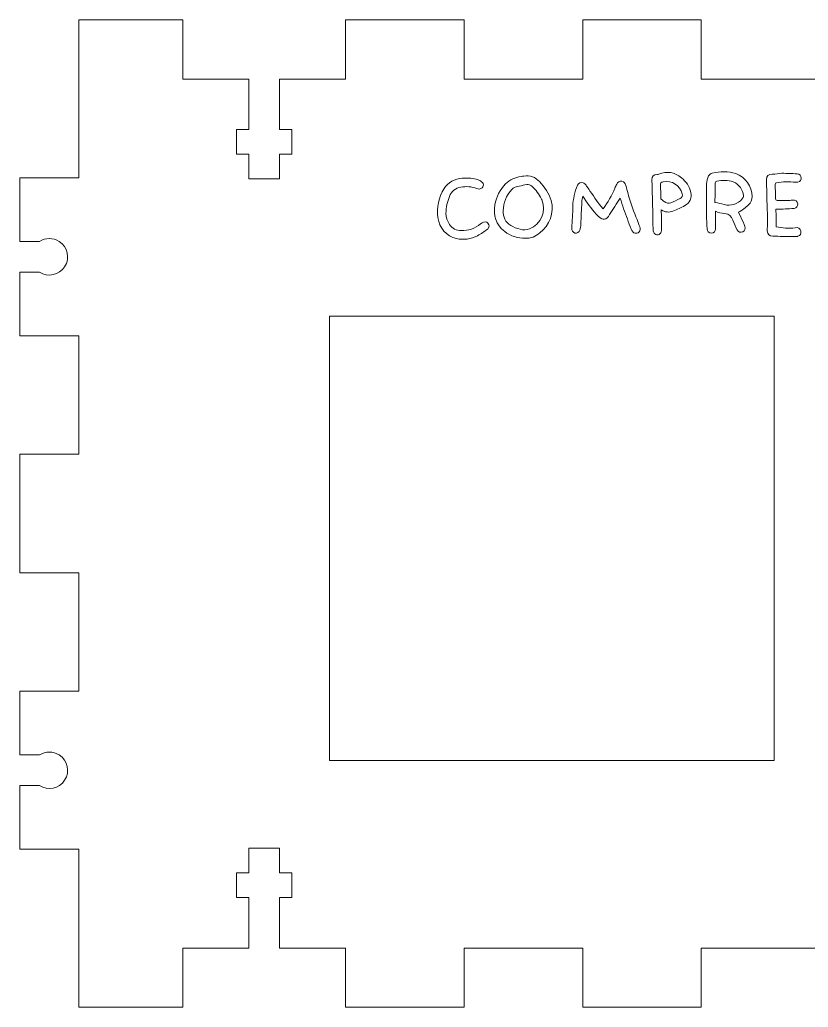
# Model space of a CAD drawing. Header units: inches. Extents: x 30 to 180, y 106 to 206.
# Drawn here: x 30.3 to 110.1, y 106 to 206 of the extents above; entities that cross this region are included whole.
import ezdxf

# ---------------------------------------------------------------- set-up
doc = ezdxf.new("R2010")
doc.units = ezdxf.units.IN
doc.header["$MEASUREMENT"] = 0

# ---------------------------------------------------------------- blocks, each defined once
blk = doc.blocks.new('block 29')
at = {"color": 7, "lineweight": 15, "true_color": 0xffffff}
blk.add_open_spline([(84.12, 187.68), (83.88, 188.41), (83.47, 189.06), (82.93, 189.6)], degree=3, dxfattribs=at)
blk = doc.blocks.new('block 30')
at = {"color": 7, "lineweight": 15, "true_color": 0xffffff}
blk.add_open_spline([(82.93, 189.6), (82.54, 190.06), (81.94, 190.27), (81.35, 190.16)], degree=3, dxfattribs=at)
blk = doc.blocks.new('block 31')
at = {"color": 7, "lineweight": 15, "true_color": 0xffffff}
blk.add_open_spline([(81.35, 190.16), (81.25, 190.15), (81.16, 190.14), (81.06, 190.12)], degree=3, dxfattribs=at)
blk = doc.blocks.new('block 32')
at = {"color": 7, "lineweight": 15, "true_color": 0xffffff}
blk.add_open_spline([(81.06, 190.12), (80.47, 190.05), (79.91, 189.79), (79.48, 189.38)], degree=3, dxfattribs=at)
blk = doc.blocks.new('block 33')
at = {"color": 7, "lineweight": 15, "true_color": 0xffffff}
blk.add_open_spline([(79.48, 189.38), (78.92, 188.8), (78.55, 188.06), (78.42, 187.26)], degree=3, dxfattribs=at)
blk = doc.blocks.new('block 34')
at = {"color": 7, "lineweight": 15, "true_color": 0xffffff}
blk.add_open_spline([(78.42, 187.26), (78.26, 186.18), (78.49, 185.25), (79.4, 184.54)], degree=3, dxfattribs=at)
blk = doc.blocks.new('block 35')
at = {"color": 7, "lineweight": 15, "true_color": 0xffffff}
blk.add_open_spline([(79.4, 184.54), (80, 184.09), (80.74, 183.85), (81.49, 183.86)], degree=3, dxfattribs=at)
blk = doc.blocks.new('block 36')
at = {"color": 7, "lineweight": 15, "true_color": 0xffffff}
blk.add_open_spline([(81.49, 183.86), (82.03, 183.85), (82.55, 184.04), (82.95, 184.4)], degree=3, dxfattribs=at)
blk = doc.blocks.new('block 37')
at = {"color": 7, "lineweight": 15, "true_color": 0xffffff}
blk.add_open_spline([(82.95, 184.4), (83.96, 185.17), (84.42, 186.46), (84.12, 187.68)], degree=3, dxfattribs=at)
blk = doc.blocks.new('block 38')
at = {"color": 7, "lineweight": 15, "true_color": 0xffffff}
blk.add_open_spline([(89.02, 187.24), (88.59, 187.84), (88.17, 188.46), (87.75, 189.07)], degree=3, dxfattribs=at)
blk = doc.blocks.new('block 39')
at = {"color": 7, "lineweight": 15, "true_color": 0xffffff}
blk.add_open_spline([(87.75, 189.07), (87.68, 189.18), (87.6, 189.28), (87.51, 189.37)], degree=3, dxfattribs=at)
blk = doc.blocks.new('block 40')
at = {"color": 7, "lineweight": 15, "true_color": 0xffffff}
blk.add_open_spline([(87.51, 189.37), (87.46, 189.43), (87.4, 189.46), (87.34, 189.49)], degree=3, dxfattribs=at)
blk = doc.blocks.new('block 41')
at = {"color": 7, "lineweight": 15, "true_color": 0xffffff}
blk.add_open_spline([(87.34, 189.49), (87.11, 189.57), (86.86, 189.45), (86.78, 189.23)], degree=3, dxfattribs=at)
blk = doc.blocks.new('block 42')
at = {"color": 7, "lineweight": 15, "true_color": 0xffffff}
blk.add_open_spline([(86.78, 189.23), (86.49, 188.56), (86.33, 187.84), (86.3, 187.11)], degree=3, dxfattribs=at)
blk = doc.blocks.new('block 43')
at = {"color": 7, "lineweight": 15, "true_color": 0xffffff}
blk.add_open_spline([(86.3, 187.11), (86.3, 186.37), (86.23, 185.62), (86.19, 184.88)], degree=3, dxfattribs=at)
blk = doc.blocks.new('block 44')
at = {"color": 7, "lineweight": 15, "true_color": 0xffffff}
blk.add_open_spline([(86.19, 184.88), (86.16, 184.66), (86.3, 184.46), (86.51, 184.39)], degree=3, dxfattribs=at)
blk = doc.blocks.new('block 45')
at = {"color": 7, "lineweight": 15, "true_color": 0xffffff}
blk.add_open_spline([(86.51, 184.39), (86.72, 184.34), (86.95, 184.46), (87.01, 184.68)], degree=3, dxfattribs=at)
blk = doc.blocks.new('block 46')
at = {"color": 7, "lineweight": 15, "true_color": 0xffffff}
blk.add_open_spline([(87.01, 184.68), (87.07, 184.87), (87.1, 185.07), (87.11, 185.28)], degree=3, dxfattribs=at)
blk = doc.blocks.new('block 47')
at = {"color": 7, "lineweight": 15, "true_color": 0xffffff}
blk.add_open_spline([(87.11, 185.28), (87.15, 186.03), (87.17, 186.79), (87.21, 187.55)], degree=3, dxfattribs=at)
blk = doc.blocks.new('block 48')
at = {"color": 7, "lineweight": 15, "true_color": 0xffffff}
blk.add_open_spline([(87.21, 187.55), (87.23, 187.74), (87.26, 187.94), (87.3, 188.13)], degree=3, dxfattribs=at)
blk = doc.blocks.new('block 49')
at = {"color": 7, "lineweight": 15, "true_color": 0xffffff}
blk.add_open_spline([(87.45, 187.91), (87.86, 187.25), (88.34, 186.65), (88.88, 186.1)], degree=3, dxfattribs=at)
blk = doc.blocks.new('block 50')
at = {"color": 7, "lineweight": 15, "true_color": 0xffffff}
blk.add_open_spline([(88.88, 186.1), (89.41, 185.63), (89.68, 185.7), (90.03, 186.26)], degree=3, dxfattribs=at)
blk = doc.blocks.new('block 51')
at = {"color": 7, "lineweight": 15, "true_color": 0xffffff}
blk.add_open_spline([(90.03, 186.26), (90.38, 186.82), (90.73, 187.37), (91.09, 187.94)], degree=3, dxfattribs=at)
blk = doc.blocks.new('block 52')
at = {"color": 7, "lineweight": 15, "true_color": 0xffffff}
blk.add_open_spline([(91.09, 187.94), (91.22, 187.56), (91.32, 187.21), (91.44, 186.86)], degree=3, dxfattribs=at)
blk = doc.blocks.new('block 53')
at = {"color": 7, "lineweight": 15, "true_color": 0xffffff}
blk.add_open_spline([(91.44, 186.86), (91.69, 186.17), (91.95, 185.48), (92.21, 184.79)], degree=3, dxfattribs=at)
blk = doc.blocks.new('block 54')
at = {"color": 7, "lineweight": 15, "true_color": 0xffffff}
blk.add_open_spline([(92.21, 184.79), (92.25, 184.69), (92.31, 184.6), (92.38, 184.52)], degree=3, dxfattribs=at)
blk = doc.blocks.new('block 55')
at = {"color": 7, "lineweight": 15, "true_color": 0xffffff}
blk.add_open_spline([(92.38, 184.52), (92.51, 184.36), (92.73, 184.32), (92.9, 184.42)], degree=3, dxfattribs=at)
blk = doc.blocks.new('block 56')
at = {"color": 7, "lineweight": 15, "true_color": 0xffffff}
blk.add_open_spline([(92.9, 184.42), (93.08, 184.51), (93.17, 184.71), (93.12, 184.9)], degree=3, dxfattribs=at)
blk = doc.blocks.new('block 57')
at = {"color": 7, "lineweight": 15, "true_color": 0xffffff}
blk.add_open_spline([(93.12, 184.9), (93.1, 184.99), (93.07, 185.07), (93.03, 185.16)], degree=3, dxfattribs=at)
blk = doc.blocks.new('block 58')
at = {"color": 7, "lineweight": 15, "true_color": 0xffffff}
blk.add_open_spline([(93.03, 185.16), (92.73, 185.95), (92.41, 186.74), (92.13, 187.55)], degree=3, dxfattribs=at)
blk = doc.blocks.new('block 59')
at = {"color": 7, "lineweight": 15, "true_color": 0xffffff}
blk.add_open_spline([(92.13, 187.55), (91.95, 188.09), (91.82, 188.66), (91.66, 189.22)], degree=3, dxfattribs=at)
blk = doc.blocks.new('block 60')
at = {"color": 7, "lineweight": 15, "true_color": 0xffffff}
blk.add_open_spline([(91.66, 189.22), (91.62, 189.43), (91.5, 189.6), (91.26, 189.64)], degree=3, dxfattribs=at)
blk = doc.blocks.new('block 61')
at = {"color": 7, "lineweight": 15, "true_color": 0xffffff}
blk.add_open_spline([(91.26, 189.64), (91.04, 189.67), (90.83, 189.54), (90.75, 189.34)], degree=3, dxfattribs=at)
blk = doc.blocks.new('block 62')
at = {"color": 7, "lineweight": 15, "true_color": 0xffffff}
blk.add_open_spline([(90.75, 189.34), (90.68, 189.22), (90.61, 189.09), (90.56, 188.95)], degree=3, dxfattribs=at)
blk = doc.blocks.new('block 63')
at = {"color": 7, "lineweight": 15, "true_color": 0xffffff}
blk.add_open_spline([(90.56, 188.95), (90.25, 188.21), (89.85, 187.5), (89.38, 186.84)], degree=3, dxfattribs=at)
blk = doc.blocks.new('block 64')
at = {"color": 7, "lineweight": 15, "true_color": 0xffffff}
blk.add_open_spline([(89.38, 186.84), (89.25, 186.96), (89.13, 187.1), (89.02, 187.24)], degree=3, dxfattribs=at)
blk = doc.blocks.new('block 65')
at = {"color": 7, "lineweight": 15, "true_color": 0xffffff}
blk.add_open_spline([(101.67, 186.36), (102.15, 186.36), (102.34, 186.1), (102.49, 185.71)], degree=3, dxfattribs=at)
blk = doc.blocks.new('block 66')
at = {"color": 7, "lineweight": 15, "true_color": 0xffffff}
blk.add_open_spline([(102.49, 185.71), (102.61, 185.37), (102.76, 185.04), (102.93, 184.72)], degree=3, dxfattribs=at)
blk = doc.blocks.new('block 67')
at = {"color": 7, "lineweight": 15, "true_color": 0xffffff}
blk.add_open_spline([(102.93, 184.72), (103.03, 184.5), (103.28, 184.41), (103.5, 184.5)], degree=3, dxfattribs=at)
blk = doc.blocks.new('block 68')
at = {"color": 7, "lineweight": 15, "true_color": 0xffffff}
blk.add_open_spline([(103.5, 184.5), (103.72, 184.6), (103.81, 184.86), (103.72, 185.07)], degree=3, dxfattribs=at)
blk = doc.blocks.new('block 69')
at = {"color": 7, "lineweight": 15, "true_color": 0xffffff}
blk.add_open_spline([(103.72, 185.07), (103.67, 185.2), (103.62, 185.32), (103.57, 185.43)], degree=3, dxfattribs=at)
blk = doc.blocks.new('block 70')
at = {"color": 7, "lineweight": 15, "true_color": 0xffffff}
blk.add_open_spline([(103.09, 186.49), (103.27, 186.62), (103.46, 186.72), (103.62, 186.84)], degree=3, dxfattribs=at)
blk = doc.blocks.new('block 71')
at = {"color": 7, "lineweight": 15, "true_color": 0xffffff}
blk.add_open_spline([(103.62, 186.84), (103.79, 186.96), (103.94, 187.1), (104.09, 187.24)], degree=3, dxfattribs=at)
blk = doc.blocks.new('block 72')
at = {"color": 7, "lineweight": 15, "true_color": 0xffffff}
blk.add_open_spline([(104.09, 187.24), (104.32, 187.46), (104.46, 187.77), (104.46, 188.1)], degree=3, dxfattribs=at)
blk = doc.blocks.new('block 73')
at = {"color": 7, "lineweight": 15, "true_color": 0xffffff}
blk.add_open_spline([(104.46, 188.1), (104.42, 189.13), (103.77, 190.04), (102.81, 190.42)], degree=3, dxfattribs=at)
blk = doc.blocks.new('block 74')
at = {"color": 7, "lineweight": 15, "true_color": 0xffffff}
blk.add_open_spline([(102.81, 190.42), (102.03, 190.65), (101.19, 190.66), (100.4, 190.45)], degree=3, dxfattribs=at)
blk = doc.blocks.new('block 75')
at = {"color": 7, "lineweight": 15, "true_color": 0xffffff}
blk.add_open_spline([(100.4, 190.45), (100.25, 190.41), (100.13, 190.31), (100.05, 190.17)], degree=3, dxfattribs=at)
blk = doc.blocks.new('block 76')
at = {"color": 7, "lineweight": 15, "true_color": 0xffffff}
blk.add_open_spline([(100.05, 190.17), (99.93, 189.92), (99.85, 189.65), (99.83, 189.37)], degree=3, dxfattribs=at)
blk = doc.blocks.new('block 77')
at = {"color": 7, "lineweight": 15, "true_color": 0xffffff}
blk.add_open_spline([(99.83, 189.37), (99.81, 188.33), (99.83, 187.3), (99.83, 186.24)], degree=3, dxfattribs=at)
blk = doc.blocks.new('block 78')
at = {"color": 7, "lineweight": 15, "true_color": 0xffffff}
blk.add_open_spline([(99.83, 186.24), (99.84, 185.76), (99.86, 185.28), (99.89, 184.81)], degree=3, dxfattribs=at)
blk = doc.blocks.new('block 79')
at = {"color": 7, "lineweight": 15, "true_color": 0xffffff}
blk.add_lwpolyline([(99.89, 184.81), (99.89, 184.81)], dxfattribs=at)
blk = doc.blocks.new('block 80')
at = {"color": 7, "lineweight": 15, "true_color": 0xffffff}
blk.add_open_spline([(99.89, 184.81), (99.89, 184.57), (100.09, 184.38), (100.33, 184.39)], degree=3, dxfattribs=at)
blk = doc.blocks.new('block 81')
at = {"color": 7, "lineweight": 15, "true_color": 0xffffff}
blk.add_open_spline([(100.33, 184.39), (100.57, 184.4), (100.75, 184.59), (100.75, 184.83)], degree=3, dxfattribs=at)
blk = doc.blocks.new('block 82')
at = {"color": 7, "lineweight": 15, "true_color": 0xffffff}
blk.add_open_spline([(100.75, 185.34), (100.73, 185.75), (100.73, 186.16), (100.73, 186.6)], degree=3, dxfattribs=at)
blk = doc.blocks.new('block 83')
at = {"color": 7, "lineweight": 15, "true_color": 0xffffff}
blk.add_open_spline([(100.73, 186.6), (101.03, 186.48), (101.35, 186.41), (101.67, 186.36)], degree=3, dxfattribs=at)
blk = doc.blocks.new('block 93')
at = {"color": 7, "lineweight": 15, "true_color": 0xffffff}
blk.add_open_spline([(106.97, 186.8), (107.54, 186.82), (108.11, 186.84), (108.68, 186.89)], degree=3, dxfattribs=at)
blk = doc.blocks.new('block 94')
at = {"color": 7, "lineweight": 15, "true_color": 0xffffff}
blk.add_open_spline([(108.68, 186.89), (108.69, 186.89), (108.7, 186.89), (108.71, 186.89)], degree=3, dxfattribs=at)
blk = doc.blocks.new('block 95')
at = {"color": 7, "lineweight": 15, "true_color": 0xffffff}
blk.add_open_spline([(108.71, 186.89), (108.94, 186.92), (109.1, 187.13), (109.07, 187.35)], degree=3, dxfattribs=at)
blk = doc.blocks.new('block 96')
at = {"color": 7, "lineweight": 15, "true_color": 0xffffff}
blk.add_open_spline([(109.07, 187.35), (109.04, 187.59), (108.82, 187.76), (108.58, 187.73)], degree=3, dxfattribs=at)
blk = doc.blocks.new('block 97')
at = {"color": 7, "lineweight": 15, "true_color": 0xffffff}
blk.add_open_spline([(108.58, 187.73), (108.48, 187.73), (108.37, 187.7), (108.26, 187.7)], degree=3, dxfattribs=at)
blk = doc.blocks.new('block 98')
at = {"color": 7, "lineweight": 15, "true_color": 0xffffff}
blk.add_open_spline([(106.98, 187.7), (106.86, 187.7), (106.82, 187.77), (106.82, 187.89)], degree=3, dxfattribs=at)
blk = doc.blocks.new('block 99')
at = {"color": 7, "lineweight": 15, "true_color": 0xffffff}
blk.add_open_spline([(106.82, 187.89), (106.82, 188.37), (106.81, 188.84), (106.79, 189.31)], degree=3, dxfattribs=at)
blk = doc.blocks.new('block 100')
at = {"color": 7, "lineweight": 15, "true_color": 0xffffff}
blk.add_open_spline([(106.79, 189.31), (106.78, 189.43), (106.82, 189.46), (106.93, 189.48)], degree=3, dxfattribs=at)
blk = doc.blocks.new('block 101')
at = {"color": 7, "lineweight": 15, "true_color": 0xffffff}
blk.add_open_spline([(106.93, 189.48), (107.56, 189.61), (108.21, 189.62), (108.85, 189.53)], degree=3, dxfattribs=at)
blk = doc.blocks.new('block 102')
at = {"color": 7, "lineweight": 15, "true_color": 0xffffff}
blk.add_open_spline([(108.85, 189.53), (109.16, 189.5), (109.39, 189.63), (109.43, 189.88)], degree=3, dxfattribs=at)
blk = doc.blocks.new('block 103')
at = {"color": 7, "lineweight": 15, "true_color": 0xffffff}
blk.add_open_spline([(109.43, 189.88), (109.43, 189.91), (109.43, 189.94), (109.43, 189.96)], degree=3, dxfattribs=at)
blk = doc.blocks.new('block 104')
at = {"color": 7, "lineweight": 15, "true_color": 0xffffff}
blk.add_open_spline([(109.43, 189.96), (109.43, 190.2), (109.24, 190.38), (109, 190.38)], degree=3, dxfattribs=at)
blk = doc.blocks.new('block 105')
at = {"color": 7, "lineweight": 15, "true_color": 0xffffff}
blk.add_open_spline([(109, 190.38), (108.5, 190.43), (107.98, 190.44), (107.47, 190.44)], degree=3, dxfattribs=at)
blk = doc.blocks.new('block 106')
at = {"color": 7, "lineweight": 15, "true_color": 0xffffff}
blk.add_open_spline([(107.47, 190.44), (107.15, 190.44), (106.82, 190.35), (106.5, 190.35)], degree=3, dxfattribs=at)
blk = doc.blocks.new('block 107')
at = {"color": 7, "lineweight": 15, "true_color": 0xffffff}
blk.add_open_spline([(106.5, 190.35), (106.1, 190.34), (105.9, 190.2), (105.9, 189.8)], degree=3, dxfattribs=at)
blk = doc.blocks.new('block 108')
at = {"color": 7, "lineweight": 15, "true_color": 0xffffff}
blk.add_open_spline([(105.9, 189.8), (105.91, 189.17), (105.95, 188.55), (105.95, 187.93)], degree=3, dxfattribs=at)
blk = doc.blocks.new('block 109')
at = {"color": 7, "lineweight": 15, "true_color": 0xffffff}
blk.add_open_spline([(105.95, 187.93), (105.97, 187.13), (106.01, 186.32), (106.01, 185.52)], degree=3, dxfattribs=at)
blk = doc.blocks.new('block 110')
at = {"color": 7, "lineweight": 15, "true_color": 0xffffff}
blk.add_open_spline([(106.01, 185.52), (106.02, 185.22), (105.98, 184.92), (105.98, 184.62)], degree=3, dxfattribs=at)
blk = doc.blocks.new('block 111')
at = {"color": 7, "lineweight": 15, "true_color": 0xffffff}
blk.add_open_spline([(105.98, 184.62), (106, 184.26), (106.22, 184.09), (106.56, 184.09)], degree=3, dxfattribs=at)
blk = doc.blocks.new('block 112')
at = {"color": 7, "lineweight": 15, "true_color": 0xffffff}
blk.add_open_spline([(106.56, 184.09), (106.89, 184.09), (107.22, 184.05), (107.55, 184.05)], degree=3, dxfattribs=at)
blk = doc.blocks.new('block 113')
at = {"color": 7, "lineweight": 15, "true_color": 0xffffff}
blk.add_open_spline([(107.55, 184.05), (108.04, 184.05), (108.52, 184.01), (109, 184.05)], degree=3, dxfattribs=at)
blk = doc.blocks.new('block 114')
at = {"color": 7, "lineweight": 15, "true_color": 0xffffff}
blk.add_open_spline([(109, 184.05), (109.03, 184.05), (109.06, 184.05), (109.09, 184.06)], degree=3, dxfattribs=at)
blk = doc.blocks.new('block 115')
at = {"color": 7, "lineweight": 15, "true_color": 0xffffff}
blk.add_open_spline([(109.09, 184.06), (109.31, 184.12), (109.45, 184.35), (109.39, 184.57)], degree=3, dxfattribs=at)
blk = doc.blocks.new('block 116')
at = {"color": 7, "lineweight": 15, "true_color": 0xffffff}
blk.add_open_spline([(109.39, 184.57), (109.39, 184.58), (109.38, 184.59), (109.38, 184.6)], degree=3, dxfattribs=at)
blk = doc.blocks.new('block 117')
at = {"color": 7, "lineweight": 15, "true_color": 0xffffff}
blk.add_open_spline([(109.38, 184.6), (109.32, 184.85), (109.07, 184.99), (108.82, 184.93)], degree=3, dxfattribs=at)
blk = doc.blocks.new('block 118')
at = {"color": 7, "lineweight": 15, "true_color": 0xffffff}
blk.add_open_spline([(108.82, 184.93), (108.16, 184.79), (107.52, 184.96), (106.9, 185.01)], degree=3, dxfattribs=at)
blk = doc.blocks.new('block 119')
at = {"color": 7, "lineweight": 15, "true_color": 0xffffff}
blk.add_open_spline([(106.9, 185.01), (106.89, 185.62), (106.87, 186.21), (106.87, 186.81)], degree=3, dxfattribs=at)
blk = doc.blocks.new('block 120')
at = {"color": 7, "lineweight": 15, "true_color": 0xffffff}
blk.add_open_spline([(97.64, 187.17), (98.14, 187.42), (98.39, 187.98), (98.24, 188.51)], degree=3, dxfattribs=at)
blk = doc.blocks.new('block 121')
at = {"color": 7, "lineweight": 15, "true_color": 0xffffff}
blk.add_open_spline([(98.24, 188.51), (98.11, 189.1), (97.77, 189.63), (97.29, 190)], degree=3, dxfattribs=at)
blk = doc.blocks.new('block 122')
at = {"color": 7, "lineweight": 15, "true_color": 0xffffff}
blk.add_open_spline([(97.29, 190), (96.67, 190.55), (95.77, 190.69), (95.01, 190.35)], degree=3, dxfattribs=at)
blk = doc.blocks.new('block 123')
at = {"color": 7, "lineweight": 15, "true_color": 0xffffff}
blk.add_open_spline([(95.01, 190.35), (94.95, 190.33), (94.89, 190.32), (94.83, 190.32)], degree=3, dxfattribs=at)
blk = doc.blocks.new('block 124')
at = {"color": 7, "lineweight": 15, "true_color": 0xffffff}
blk.add_open_spline([(94.83, 190.32), (94.48, 190.33), (94.31, 190.15), (94.31, 189.8)], degree=3, dxfattribs=at)
blk = doc.blocks.new('block 125')
at = {"color": 7, "lineweight": 15, "true_color": 0xffffff}
blk.add_open_spline([(94.31, 189.8), (94.35, 188.12), (94.39, 186.43), (94.43, 184.74)], degree=3, dxfattribs=at)
blk = doc.blocks.new('block 126')
at = {"color": 7, "lineweight": 15, "true_color": 0xffffff}
blk.add_open_spline([(94.43, 184.74), (94.43, 184.66), (94.45, 184.58), (94.47, 184.5)], degree=3, dxfattribs=at)
blk = doc.blocks.new('block 127')
at = {"color": 7, "lineweight": 15, "true_color": 0xffffff}
blk.add_open_spline([(94.47, 184.5), (94.52, 184.34), (94.66, 184.23), (94.82, 184.22)], degree=3, dxfattribs=at)
blk = doc.blocks.new('block 128')
at = {"color": 7, "lineweight": 15, "true_color": 0xffffff}
blk.add_open_spline([(94.82, 184.22), (94.99, 184.19), (95.15, 184.28), (95.22, 184.43)], degree=3, dxfattribs=at)
blk = doc.blocks.new('block 129')
at = {"color": 7, "lineweight": 15, "true_color": 0xffffff}
blk.add_open_spline([(95.22, 184.43), (95.27, 184.56), (95.3, 184.71), (95.29, 184.86)], degree=3, dxfattribs=at)
blk = doc.blocks.new('block 130')
at = {"color": 7, "lineweight": 15, "true_color": 0xffffff}
blk.add_open_spline([(95.29, 184.86), (95.29, 185.47), (95.26, 186.09), (95.26, 186.73)], degree=3, dxfattribs=at)
blk = doc.blocks.new('block 131')
at = {"color": 7, "lineweight": 15, "true_color": 0xffffff}
blk.add_open_spline([(95.26, 186.73), (95.62, 186.5), (96.05, 186.46), (96.44, 186.61)], degree=3, dxfattribs=at)
blk = doc.blocks.new('block 132')
at = {"color": 7, "lineweight": 15, "true_color": 0xffffff}
blk.add_open_spline([(96.44, 186.61), (96.86, 186.76), (97.26, 186.95), (97.64, 187.17)], degree=3, dxfattribs=at)
blk = doc.blocks.new('block 133')
at = {"color": 7, "lineweight": 15, "true_color": 0xffffff}
blk.add_open_spline([(73.26, 188.89), (72.72, 188.01), (72.5, 186.97), (72.65, 185.95)], degree=3, dxfattribs=at)
blk = doc.blocks.new('block 134')
at = {"color": 7, "lineweight": 15, "true_color": 0xffffff}
blk.add_open_spline([(72.65, 185.95), (72.77, 184.92), (73.51, 184.07), (74.51, 183.83)], degree=3, dxfattribs=at)
blk = doc.blocks.new('block 135')
at = {"color": 7, "lineweight": 15, "true_color": 0xffffff}
blk.add_open_spline([(74.51, 183.83), (75.24, 183.67), (76, 183.77), (76.66, 184.12)], degree=3, dxfattribs=at)
blk = doc.blocks.new('block 136')
at = {"color": 7, "lineweight": 15, "true_color": 0xffffff}
blk.add_open_spline([(76.66, 184.12), (77.01, 184.32), (77.35, 184.54), (77.66, 184.79)], degree=3, dxfattribs=at)
blk = doc.blocks.new('block 137')
at = {"color": 7, "lineweight": 15, "true_color": 0xffffff}
blk.add_open_spline([(77.66, 184.79), (77.67, 184.79), (77.67, 184.8), (77.68, 184.8), (77.85, 184.95), (77.86, 185.21), (77.71, 185.38)], degree=3, knots=[0, 0, 0, 0, 1, 1, 1, 2, 2, 2, 2], dxfattribs=at)
blk = doc.blocks.new('block 138')
at = {"color": 7, "lineweight": 15, "true_color": 0xffffff}
blk.add_open_spline([(77.71, 185.38), (77.56, 185.55), (77.3, 185.57), (77.12, 185.43)], degree=3, dxfattribs=at)
blk = doc.blocks.new('block 139')
at = {"color": 7, "lineweight": 15, "true_color": 0xffffff}
blk.add_open_spline([(77.12, 185.43), (77.06, 185.4), (77.01, 185.35), (76.95, 185.31)], degree=3, dxfattribs=at)
blk = doc.blocks.new('block 140')
at = {"color": 7, "lineweight": 15, "true_color": 0xffffff}
blk.add_open_spline([(76.95, 185.31), (76.41, 184.86), (75.71, 184.62), (75, 184.64)], degree=3, dxfattribs=at)
blk = doc.blocks.new('block 141')
at = {"color": 7, "lineweight": 15, "true_color": 0xffffff}
blk.add_open_spline([(75, 184.64), (74.53, 184.63), (74.08, 184.87), (73.81, 185.27)], degree=3, dxfattribs=at)
blk = doc.blocks.new('block 142')
at = {"color": 7, "lineweight": 15, "true_color": 0xffffff}
blk.add_open_spline([(73.81, 185.27), (73.59, 185.61), (73.47, 186), (73.46, 186.4)], degree=3, dxfattribs=at)
blk = doc.blocks.new('block 143')
at = {"color": 7, "lineweight": 15, "true_color": 0xffffff}
blk.add_open_spline([(73.46, 186.4), (73.47, 186.99), (73.59, 187.56), (73.81, 188.1)], degree=3, dxfattribs=at)
blk = doc.blocks.new('block 144')
at = {"color": 7, "lineweight": 15, "true_color": 0xffffff}
blk.add_open_spline([(73.81, 188.1), (73.99, 188.6), (74.44, 188.96), (74.96, 189.03)], degree=3, dxfattribs=at)
blk = doc.blocks.new('block 145')
at = {"color": 7, "lineweight": 15, "true_color": 0xffffff}
blk.add_open_spline([(74.96, 189.03), (75.51, 189.14), (76.07, 189.1), (76.59, 188.9)], degree=3, dxfattribs=at)
blk = doc.blocks.new('block 146')
at = {"color": 7, "lineweight": 15, "true_color": 0xffffff}
blk.add_open_spline([(76.59, 188.9), (76.76, 188.81), (76.97, 188.84), (77.11, 188.97)], degree=3, dxfattribs=at)
blk = doc.blocks.new('block 147')
at = {"color": 7, "lineweight": 15, "true_color": 0xffffff}
blk.add_open_spline([(77.11, 188.97), (77.24, 189.07), (77.28, 189.25), (77.21, 189.4)], degree=3, dxfattribs=at)
blk = doc.blocks.new('block 148')
at = {"color": 7, "lineweight": 15, "true_color": 0xffffff}
blk.add_open_spline([(77.21, 189.4), (77.13, 189.54), (77.02, 189.65), (76.88, 189.71)], degree=3, dxfattribs=at)
blk = doc.blocks.new('block 149')
at = {"color": 7, "lineweight": 15, "true_color": 0xffffff}
blk.add_open_spline([(76.88, 189.71), (76.42, 189.9), (75.92, 189.98), (75.42, 189.94)], degree=3, dxfattribs=at)
blk = doc.blocks.new('block 150')
at = {"color": 7, "lineweight": 15, "true_color": 0xffffff}
blk.add_open_spline([(75.42, 189.94), (75.31, 189.95), (75.21, 189.95), (75.1, 189.95)], degree=3, dxfattribs=at)
blk = doc.blocks.new('block 151')
at = {"color": 7, "lineweight": 15, "true_color": 0xffffff}
blk.add_open_spline([(75.1, 189.95), (74.35, 189.91), (73.67, 189.52), (73.26, 188.89)], degree=3, dxfattribs=at)
blk = doc.blocks.new('block 215')
at = {"color": 7, "lineweight": 15, "true_color": 0xffffff}
blk.add_open_spline([(101.63, 187.28), (102.29, 187.1), (103, 187.32), (103.44, 187.85)], degree=3, dxfattribs=at)
blk = doc.blocks.new('block 216')
at = {"color": 7, "lineweight": 15, "true_color": 0xffffff}
blk.add_open_spline([(103.44, 187.85), (103.52, 187.93), (103.57, 188.04), (103.58, 188.15)], degree=3, dxfattribs=at)
blk = doc.blocks.new('block 217')
at = {"color": 7, "lineweight": 15, "true_color": 0xffffff}
blk.add_open_spline([(103.58, 188.15), (103.53, 188.78), (103.13, 189.33), (102.55, 189.58)], degree=3, dxfattribs=at)
blk = doc.blocks.new('block 218')
at = {"color": 7, "lineweight": 15, "true_color": 0xffffff}
blk.add_open_spline([(102.55, 189.58), (102.01, 189.75), (101.43, 189.77), (100.87, 189.65)], degree=3, dxfattribs=at)
blk = doc.blocks.new('block 219')
at = {"color": 7, "lineweight": 15, "true_color": 0xffffff}
blk.add_open_spline([(100.87, 189.65), (100.74, 189.63), (100.71, 189.55), (100.71, 189.45)], degree=3, dxfattribs=at)
blk = doc.blocks.new('block 220')
at = {"color": 7, "lineweight": 15, "true_color": 0xffffff}
blk.add_open_spline([(100.71, 189.45), (100.71, 188.82), (100.7, 188.2), (100.69, 187.58)], degree=3, dxfattribs=at)
blk = doc.blocks.new('block 221')
at = {"color": 7, "lineweight": 15, "true_color": 0xffffff}
blk.add_open_spline([(100.69, 187.58), (100.69, 187.55), (100.69, 187.52), (100.7, 187.49)], degree=3, dxfattribs=at)
blk = doc.blocks.new('block 222')
at = {"color": 7, "lineweight": 15, "true_color": 0xffffff}
blk.add_open_spline([(100.7, 187.49), (101.02, 187.42), (101.32, 187.36), (101.63, 187.28)], degree=3, dxfattribs=at)
blk = doc.blocks.new('block 223')
at = {"color": 7, "lineweight": 15, "true_color": 0xffffff}
blk.add_open_spline([(79.26, 186.65), (79.2, 186.05), (79.49, 185.47), (80.01, 185.17)], degree=3, dxfattribs=at)
blk = doc.blocks.new('block 224')
at = {"color": 7, "lineweight": 15, "true_color": 0xffffff}
blk.add_open_spline([(80.01, 185.17), (80.31, 184.98), (80.63, 184.85), (80.98, 184.77)], degree=3, dxfattribs=at)
blk = doc.blocks.new('block 225')
at = {"color": 7, "lineweight": 15, "true_color": 0xffffff}
blk.add_open_spline([(80.98, 184.77), (81.29, 184.69), (81.62, 184.7), (81.92, 184.81)], degree=3, dxfattribs=at)
blk = doc.blocks.new('block 226')
at = {"color": 7, "lineweight": 15, "true_color": 0xffffff}
blk.add_open_spline([(81.92, 184.81), (83.08, 185.28), (83.64, 186.61), (83.17, 187.77)], degree=3, dxfattribs=at)
blk = doc.blocks.new('block 227')
at = {"color": 7, "lineweight": 15, "true_color": 0xffffff}
blk.add_open_spline([(83.17, 187.77), (83.16, 187.79), (83.15, 187.82), (83.14, 187.84)], degree=3, dxfattribs=at)
blk = doc.blocks.new('block 228')
at = {"color": 7, "lineweight": 15, "true_color": 0xffffff}
blk.add_open_spline([(83.14, 187.84), (82.89, 188.32), (82.56, 188.76), (82.15, 189.13)], degree=3, dxfattribs=at)
blk = doc.blocks.new('block 229')
at = {"color": 7, "lineweight": 15, "true_color": 0xffffff}
blk.add_open_spline([(82.15, 189.13), (82.02, 189.27), (81.84, 189.34), (81.65, 189.31)], degree=3, dxfattribs=at)
blk = doc.blocks.new('block 230')
at = {"color": 7, "lineweight": 15, "true_color": 0xffffff}
blk.add_open_spline([(81.65, 189.31), (81.39, 189.27), (81.13, 189.18), (80.87, 189.15)], degree=3, dxfattribs=at)
blk = doc.blocks.new('block 231')
at = {"color": 7, "lineweight": 15, "true_color": 0xffffff}
blk.add_open_spline([(80.87, 189.15), (80.58, 189.13), (80.31, 189), (80.11, 188.79)], degree=3, dxfattribs=at)
blk = doc.blocks.new('block 232')
at = {"color": 7, "lineweight": 15, "true_color": 0xffffff}
blk.add_open_spline([(80.11, 188.79), (79.55, 188.22), (79.24, 187.45), (79.26, 186.65)], degree=3, dxfattribs=at)
blk = doc.blocks.new('block 233')
at = {"color": 7, "lineweight": 15, "true_color": 0xffffff}
blk.add_open_spline([(95.18, 189.37), (95.18, 189.14), (95.18, 188.91), (95.2, 188.67)], degree=3, dxfattribs=at)
blk = doc.blocks.new('block 234')
at = {"color": 7, "lineweight": 15, "true_color": 0xffffff}
blk.add_open_spline([(95.27, 187.8), (95.36, 187.72), (95.47, 187.66), (95.56, 187.58)], degree=3, dxfattribs=at)
blk = doc.blocks.new('block 235')
at = {"color": 7, "lineweight": 15, "true_color": 0xffffff}
blk.add_open_spline([(95.56, 187.58), (95.74, 187.4), (96.01, 187.35), (96.23, 187.46)], degree=3, dxfattribs=at)
blk = doc.blocks.new('block 236')
at = {"color": 7, "lineweight": 15, "true_color": 0xffffff}
blk.add_open_spline([(96.23, 187.46), (96.55, 187.59), (96.85, 187.74), (97.16, 187.88)], degree=3, dxfattribs=at)
blk = doc.blocks.new('block 237')
at = {"color": 7, "lineweight": 15, "true_color": 0xffffff}
blk.add_open_spline([(97.16, 187.88), (97.34, 187.96), (97.44, 188.17), (97.37, 188.36)], degree=3, dxfattribs=at)
blk = doc.blocks.new('block 238')
at = {"color": 7, "lineweight": 15, "true_color": 0xffffff}
blk.add_open_spline([(97.37, 188.36), (97.18, 189.22), (96.32, 189.76), (95.46, 189.57), (95.41, 189.56), (95.35, 189.54), (95.3, 189.53)], degree=3, knots=[0, 0, 0, 0, 1, 1, 1, 2, 2, 2, 2], dxfattribs=at)
blk = doc.blocks.new('block 239')
at = {"color": 7, "lineweight": 15, "true_color": 0xffffff}
blk.add_open_spline([(95.3, 189.53), (95.24, 189.5), (95.19, 189.44), (95.18, 189.37)], degree=3, dxfattribs=at)
blk = doc.blocks.new('block 240')
at = {"color": 7, "lineweight": 15, "true_color": 0xffffff}
blk.add_open_spline([(95.2, 187.97), (95.2, 187.9), (95.23, 187.84), (95.27, 187.8)], degree=3, dxfattribs=at)
blk = doc.blocks.new('block 241')
at = {"color": 7, "lineweight": 15, "true_color": 0xffffff}
blk.add_lwpolyline([(61.67, 130.99), (106.67, 130.99)], dxfattribs=at)
blk = doc.blocks.new('block 242')
at = {"color": 7, "lineweight": 15, "true_color": 0xffffff}
blk.add_lwpolyline([(106.67, 130.99), (106.67, 175.99)], dxfattribs=at)
blk = doc.blocks.new('block 243')
at = {"color": 7, "lineweight": 15, "true_color": 0xffffff}
blk.add_lwpolyline([(106.67, 175.99), (61.67, 175.99)], dxfattribs=at)
blk = doc.blocks.new('block 244')
at = {"color": 7, "lineweight": 15, "true_color": 0xffffff}
blk.add_lwpolyline([(61.67, 175.99), (61.67, 130.99)], dxfattribs=at)
blk = doc.blocks.new('block 250')
at = {"color": 7, "lineweight": 15, "true_color": 0xffffff}
blk.add_lwpolyline([(87.3, 188.13), (87.45, 187.91)], dxfattribs=at)
blk = doc.blocks.new('block 251')
at = {"color": 7, "lineweight": 15, "true_color": 0xffffff}
blk.add_lwpolyline([(103.57, 185.43), (103.09, 186.49)], dxfattribs=at)
blk = doc.blocks.new('block 252')
at = {"color": 7, "lineweight": 15, "true_color": 0xffffff}
blk.add_lwpolyline([(100.75, 184.83), (100.75, 185.34)], dxfattribs=at)
blk = doc.blocks.new('block 253')
at = {"color": 7, "lineweight": 15, "true_color": 0xffffff}
blk.add_lwpolyline([(106.87, 186.81), (106.97, 186.8)], dxfattribs=at)
blk = doc.blocks.new('block 254')
at = {"color": 7, "lineweight": 15, "true_color": 0xffffff}
blk.add_lwpolyline([(108.26, 187.7), (106.98, 187.7)], dxfattribs=at)
blk = doc.blocks.new('block 294')
at = {"color": 7, "lineweight": 15, "true_color": 0xffffff}
blk.add_lwpolyline([(111.3, 111.99), (99.3, 111.99)], dxfattribs=at)
blk = doc.blocks.new('block 295')
at = {"color": 7, "lineweight": 15, "true_color": 0xffffff}
blk.add_lwpolyline([(99.3, 111.99), (99.3, 105.99)], dxfattribs=at)
blk = doc.blocks.new('block 296')
at = {"color": 7, "lineweight": 15, "true_color": 0xffffff}
blk.add_lwpolyline([(99.3, 105.99), (87.3, 105.99)], dxfattribs=at)
blk = doc.blocks.new('block 297')
at = {"color": 7, "lineweight": 15, "true_color": 0xffffff}
blk.add_lwpolyline([(87.3, 105.99), (87.3, 111.99)], dxfattribs=at)
blk = doc.blocks.new('block 298')
at = {"color": 7, "lineweight": 15, "true_color": 0xffffff}
blk.add_lwpolyline([(87.3, 111.99), (75.3, 111.99)], dxfattribs=at)
blk = doc.blocks.new('block 299')
at = {"color": 7, "lineweight": 15, "true_color": 0xffffff}
blk.add_lwpolyline([(75.3, 111.99), (75.3, 105.99)], dxfattribs=at)
blk = doc.blocks.new('block 300')
at = {"color": 7, "lineweight": 15, "true_color": 0xffffff}
blk.add_lwpolyline([(75.3, 105.99), (63.3, 105.99)], dxfattribs=at)
blk = doc.blocks.new('block 301')
at = {"color": 7, "lineweight": 15, "true_color": 0xffffff}
blk.add_lwpolyline([(63.3, 105.99), (63.3, 111.99)], dxfattribs=at)
blk = doc.blocks.new('block 302')
at = {"color": 7, "lineweight": 15, "true_color": 0xffffff}
blk.add_lwpolyline([(63.3, 111.99), (56.6, 111.99)], dxfattribs=at)
blk = doc.blocks.new('block 303')
at = {"color": 7, "lineweight": 15, "true_color": 0xffffff}
blk.add_lwpolyline([(56.6, 111.99), (56.6, 117.09)], dxfattribs=at)
blk = doc.blocks.new('block 304')
at = {"color": 7, "lineweight": 15, "true_color": 0xffffff}
blk.add_lwpolyline([(56.6, 117.09), (57.85, 117.09)], dxfattribs=at)
blk = doc.blocks.new('block 305')
at = {"color": 7, "lineweight": 15, "true_color": 0xffffff}
blk.add_lwpolyline([(57.85, 117.09), (57.85, 119.59)], dxfattribs=at)
blk = doc.blocks.new('block 306')
at = {"color": 7, "lineweight": 15, "true_color": 0xffffff}
blk.add_lwpolyline([(57.85, 119.59), (56.6, 119.59)], dxfattribs=at)
blk = doc.blocks.new('block 307')
at = {"color": 7, "lineweight": 15, "true_color": 0xffffff}
blk.add_lwpolyline([(56.6, 119.59), (56.6, 122.09)], dxfattribs=at)
blk = doc.blocks.new('block 308')
at = {"color": 7, "lineweight": 15, "true_color": 0xffffff}
blk.add_lwpolyline([(56.6, 122.09), (53.5, 122.09)], dxfattribs=at)
blk = doc.blocks.new('block 309')
at = {"color": 7, "lineweight": 15, "true_color": 0xffffff}
blk.add_lwpolyline([(53.5, 122.09), (53.5, 119.59)], dxfattribs=at)
blk = doc.blocks.new('block 310')
at = {"color": 7, "lineweight": 15, "true_color": 0xffffff}
blk.add_lwpolyline([(53.5, 119.59), (52.25, 119.59)], dxfattribs=at)
blk = doc.blocks.new('block 311')
at = {"color": 7, "lineweight": 15, "true_color": 0xffffff}
blk.add_lwpolyline([(52.25, 119.59), (52.25, 117.09)], dxfattribs=at)
blk = doc.blocks.new('block 312')
at = {"color": 7, "lineweight": 15, "true_color": 0xffffff}
blk.add_lwpolyline([(52.25, 117.09), (53.5, 117.09)], dxfattribs=at)
blk = doc.blocks.new('block 313')
at = {"color": 7, "lineweight": 15, "true_color": 0xffffff}
blk.add_lwpolyline([(53.5, 117.09), (53.5, 111.99)], dxfattribs=at)
blk = doc.blocks.new('block 314')
at = {"color": 7, "lineweight": 15, "true_color": 0xffffff}
blk.add_lwpolyline([(53.5, 111.99), (46.8, 111.99)], dxfattribs=at)
blk = doc.blocks.new('block 315')
at = {"color": 7, "lineweight": 15, "true_color": 0xffffff}
blk.add_lwpolyline([(46.8, 111.99), (46.8, 105.99)], dxfattribs=at)
blk = doc.blocks.new('block 316')
at = {"color": 7, "lineweight": 15, "true_color": 0xffffff}
blk.add_lwpolyline([(46.8, 105.99), (36.3, 105.99)], dxfattribs=at)
blk = doc.blocks.new('block 317')
at = {"color": 7, "lineweight": 15, "true_color": 0xffffff}
blk.add_lwpolyline([(36.3, 105.99), (36.3, 121.99)], dxfattribs=at)
blk = doc.blocks.new('block 318')
at = {"color": 7, "lineweight": 15, "true_color": 0xffffff}
blk.add_lwpolyline([(36.3, 121.99), (30.3, 121.99)], dxfattribs=at)
blk = doc.blocks.new('block 319')
at = {"color": 7, "lineweight": 15, "true_color": 0xffffff}
blk.add_lwpolyline([(30.3, 128.44), (30.3, 121.99)], dxfattribs=at)
blk = doc.blocks.new('block 320')
at = {"color": 7, "lineweight": 15, "true_color": 0xffffff}
blk.add_lwpolyline([(30.3, 128.44), (32.29, 128.44)], dxfattribs=at)
blk = doc.blocks.new('block 321')
at = {"color": 7, "lineweight": 15, "true_color": 0xffffff}
blk.add_lwpolyline([(30.3, 131.54), (32.29, 131.54)], dxfattribs=at)
blk = doc.blocks.new('block 322')
at = {"color": 7, "lineweight": 15, "true_color": 0xffffff}
blk.add_lwpolyline([(30.3, 137.99), (30.3, 131.54)], dxfattribs=at)
blk = doc.blocks.new('block 323')
at = {"color": 7, "lineweight": 15, "true_color": 0xffffff}
blk.add_lwpolyline([(30.3, 137.99), (36.3, 137.99)], dxfattribs=at)
blk = doc.blocks.new('block 324')
at = {"color": 7, "lineweight": 15, "true_color": 0xffffff}
blk.add_lwpolyline([(36.3, 137.99), (36.3, 149.99)], dxfattribs=at)
blk = doc.blocks.new('block 325')
at = {"color": 7, "lineweight": 15, "true_color": 0xffffff}
blk.add_lwpolyline([(36.3, 149.99), (30.3, 149.99)], dxfattribs=at)
blk = doc.blocks.new('block 326')
at = {"color": 7, "lineweight": 15, "true_color": 0xffffff}
blk.add_lwpolyline([(30.3, 149.99), (30.3, 161.99)], dxfattribs=at)
blk = doc.blocks.new('block 327')
at = {"color": 7, "lineweight": 15, "true_color": 0xffffff}
blk.add_lwpolyline([(30.3, 161.99), (36.3, 161.99)], dxfattribs=at)
blk = doc.blocks.new('block 328')
at = {"color": 7, "lineweight": 15, "true_color": 0xffffff}
blk.add_lwpolyline([(36.3, 161.99), (36.3, 173.99)], dxfattribs=at)
blk = doc.blocks.new('block 329')
at = {"color": 7, "lineweight": 15, "true_color": 0xffffff}
blk.add_lwpolyline([(36.3, 173.99), (30.3, 173.99)], dxfattribs=at)
blk = doc.blocks.new('block 330')
at = {"color": 7, "lineweight": 15, "true_color": 0xffffff}
blk.add_lwpolyline([(30.3, 173.99), (30.3, 180.44)], dxfattribs=at)
blk = doc.blocks.new('block 331')
at = {"color": 7, "lineweight": 15, "true_color": 0xffffff}
blk.add_lwpolyline([(30.3, 180.44), (32.29, 180.44)], dxfattribs=at)
blk = doc.blocks.new('block 332')
at = {"color": 7, "lineweight": 15, "true_color": 0xffffff}
blk.add_lwpolyline([(30.3, 183.54), (32.29, 183.54)], dxfattribs=at)
blk = doc.blocks.new('block 333')
at = {"color": 7, "lineweight": 15, "true_color": 0xffffff}
blk.add_lwpolyline([(30.3, 183.54), (30.3, 189.99)], dxfattribs=at)
blk = doc.blocks.new('block 334')
at = {"color": 7, "lineweight": 15, "true_color": 0xffffff}
blk.add_lwpolyline([(30.3, 189.99), (36.3, 189.99)], dxfattribs=at)
blk = doc.blocks.new('block 335')
at = {"color": 7, "lineweight": 15, "true_color": 0xffffff}
blk.add_lwpolyline([(36.3, 189.99), (36.3, 205.99)], dxfattribs=at)
blk = doc.blocks.new('block 336')
at = {"color": 7, "lineweight": 15, "true_color": 0xffffff}
blk.add_lwpolyline([(36.3, 205.99), (46.8, 205.99)], dxfattribs=at)
blk = doc.blocks.new('block 337')
at = {"color": 7, "lineweight": 15, "true_color": 0xffffff}
blk.add_lwpolyline([(46.8, 205.99), (46.8, 199.99)], dxfattribs=at)
blk = doc.blocks.new('block 338')
at = {"color": 7, "lineweight": 15, "true_color": 0xffffff}
blk.add_lwpolyline([(46.8, 199.99), (53.5, 199.99)], dxfattribs=at)
blk = doc.blocks.new('block 339')
at = {"color": 7, "lineweight": 15, "true_color": 0xffffff}
blk.add_lwpolyline([(53.5, 199.99), (53.5, 194.89)], dxfattribs=at)
blk = doc.blocks.new('block 340')
at = {"color": 7, "lineweight": 15, "true_color": 0xffffff}
blk.add_lwpolyline([(53.5, 194.89), (52.25, 194.89)], dxfattribs=at)
blk = doc.blocks.new('block 341')
at = {"color": 7, "lineweight": 15, "true_color": 0xffffff}
blk.add_lwpolyline([(52.25, 194.89), (52.25, 192.39)], dxfattribs=at)
blk = doc.blocks.new('block 342')
at = {"color": 7, "lineweight": 15, "true_color": 0xffffff}
blk.add_lwpolyline([(52.25, 192.39), (53.5, 192.39)], dxfattribs=at)
blk = doc.blocks.new('block 343')
at = {"color": 7, "lineweight": 15, "true_color": 0xffffff}
blk.add_lwpolyline([(53.5, 192.39), (53.5, 189.89)], dxfattribs=at)
blk = doc.blocks.new('block 344')
at = {"color": 7, "lineweight": 15, "true_color": 0xffffff}
blk.add_lwpolyline([(53.5, 189.89), (56.6, 189.89)], dxfattribs=at)
blk = doc.blocks.new('block 345')
at = {"color": 7, "lineweight": 15, "true_color": 0xffffff}
blk.add_lwpolyline([(56.6, 189.89), (56.6, 192.39)], dxfattribs=at)
blk = doc.blocks.new('block 346')
at = {"color": 7, "lineweight": 15, "true_color": 0xffffff}
blk.add_lwpolyline([(56.6, 192.39), (57.85, 192.39)], dxfattribs=at)
blk = doc.blocks.new('block 347')
at = {"color": 7, "lineweight": 15, "true_color": 0xffffff}
blk.add_lwpolyline([(57.85, 192.39), (57.85, 194.89)], dxfattribs=at)
blk = doc.blocks.new('block 348')
at = {"color": 7, "lineweight": 15, "true_color": 0xffffff}
blk.add_lwpolyline([(57.85, 194.89), (56.6, 194.89)], dxfattribs=at)
blk = doc.blocks.new('block 349')
at = {"color": 7, "lineweight": 15, "true_color": 0xffffff}
blk.add_lwpolyline([(56.6, 194.89), (56.6, 199.99)], dxfattribs=at)
blk = doc.blocks.new('block 350')
at = {"color": 7, "lineweight": 15, "true_color": 0xffffff}
blk.add_lwpolyline([(56.6, 199.99), (63.3, 199.99)], dxfattribs=at)
blk = doc.blocks.new('block 351')
at = {"color": 7, "lineweight": 15, "true_color": 0xffffff}
blk.add_lwpolyline([(63.3, 199.99), (63.3, 205.99)], dxfattribs=at)
blk = doc.blocks.new('block 352')
at = {"color": 7, "lineweight": 15, "true_color": 0xffffff}
blk.add_lwpolyline([(63.3, 205.99), (75.3, 205.99)], dxfattribs=at)
blk = doc.blocks.new('block 353')
at = {"color": 7, "lineweight": 15, "true_color": 0xffffff}
blk.add_lwpolyline([(75.3, 205.99), (75.3, 199.99)], dxfattribs=at)
blk = doc.blocks.new('block 354')
at = {"color": 7, "lineweight": 15, "true_color": 0xffffff}
blk.add_lwpolyline([(75.3, 199.99), (87.3, 199.99)], dxfattribs=at)
blk = doc.blocks.new('block 355')
at = {"color": 7, "lineweight": 15, "true_color": 0xffffff}
blk.add_lwpolyline([(87.3, 199.99), (87.3, 205.99)], dxfattribs=at)
blk = doc.blocks.new('block 356')
at = {"color": 7, "lineweight": 15, "true_color": 0xffffff}
blk.add_lwpolyline([(87.3, 205.99), (99.3, 205.99)], dxfattribs=at)
blk = doc.blocks.new('block 357')
at = {"color": 7, "lineweight": 15, "true_color": 0xffffff}
blk.add_lwpolyline([(99.3, 205.99), (99.3, 199.99)], dxfattribs=at)
blk = doc.blocks.new('block 358')
at = {"color": 7, "lineweight": 15, "true_color": 0xffffff}
blk.add_lwpolyline([(99.3, 199.99), (111.3, 199.99)], dxfattribs=at)
blk = doc.blocks.new('block 386')
at = {"color": 7, "lineweight": 15, "true_color": 0xffffff}
blk.add_lwpolyline([(100.7, 187.49), (100.7, 187.49)], dxfattribs=at)
blk = doc.blocks.new('block 387')
at = {"color": 7, "lineweight": 15, "true_color": 0xffffff}
blk.add_lwpolyline([(95.2, 188.67), (95.2, 187.97)], dxfattribs=at)
blk = doc.blocks.new('block 389')
at = {"color": 7, "lineweight": 15, "true_color": 0xffffff}
blk.add_open_spline([(32.29, 128.44), (33.15, 127.88), (34.3, 128.13), (34.85, 128.98), (35.41, 129.84), (35.17, 130.98), (34.31, 131.54), (33.7, 131.94), (32.91, 131.94), (32.29, 131.54)], degree=3, knots=[0, 0, 0, 0, 1, 1, 1, 2, 2, 2, 3, 3, 3, 3], dxfattribs=at)
blk = doc.blocks.new('block 390')
at = {"color": 7, "lineweight": 15, "true_color": 0xffffff}
blk.add_open_spline([(32.29, 180.44), (33.15, 179.88), (34.3, 180.13), (34.85, 180.98), (35.41, 181.84), (35.17, 182.98), (34.31, 183.54), (33.7, 183.94), (32.91, 183.94), (32.29, 183.54)], degree=3, knots=[0, 0, 0, 0, 1, 1, 1, 2, 2, 2, 3, 3, 3, 3], dxfattribs=at)

msp = doc.modelspace()

# ---------------------------------------------------------------- block references
for name in ['block 335', 'block 336', 'block 337', 'block 351', 'block 352', 'block 353', 'block 355', 'block 356', 'block 357', 'block 338', 'block 339', 'block 349', 'block 350', 'block 354', 'block 358', 'block 340', 'block 341', 'block 348', 'block 347', 'block 342', 'block 343', 'block 345', 'block 346', 'block 32', 'block 31', 'block 30', 'block 124', 'block 123', 'block 122', 'block 76', 'block 75', 'block 74', 'block 73', 'block 107', 'block 106', 'block 105', 'block 104', 'block 333', 'block 334', 'block 344', 'block 151', 'block 144', 'block 145', 'block 150', 'block 149', 'block 148', 'block 147', 'block 33', 'block 231', 'block 230', 'block 229', 'block 228', 'block 29', 'block 42', 'block 41', 'block 40', 'block 39', 'block 38', 'block 62', 'block 61', 'block 60', 'block 59', 'block 125', 'block 239', 'block 233', 'block 238', 'block 121', 'block 77', 'block 220', 'block 219', 'block 218', 'block 217', 'block 108', 'block 100', 'block 99', 'block 101', 'block 102', 'block 103', 'block 133', 'block 143', 'block 146', 'block 232', 'block 48', 'block 250', 'block 63', 'block 387', 'block 237', 'block 120', 'block 216', 'block 72', 'block 34', 'block 226', 'block 37', 'block 227', 'block 43', 'block 47', 'block 49', 'block 64', 'block 51', 'block 52', 'block 58', 'block 240', 'block 234', 'block 235', 'block 236', 'block 132', 'block 221', 'block 222', 'block 386', 'block 215', 'block 71', 'block 109', 'block 98', 'block 254', 'block 97', 'block 96', 'block 95', 'block 142', 'block 223', 'block 50', 'block 53', 'block 130', 'block 131', 'block 78', 'block 82', 'block 83', 'block 65', 'block 70', 'block 251', 'block 119', 'block 253', 'block 93', 'block 94', 'block 134', 'block 141', 'block 140', 'block 139', 'block 138', 'block 137', 'block 224', 'block 46', 'block 57', 'block 252', 'block 66', 'block 68', 'block 69', 'block 110', 'block 118', 'block 135', 'block 136', 'block 35', 'block 225', 'block 36', 'block 44', 'block 45', 'block 54', 'block 55', 'block 56', 'block 126', 'block 127', 'block 128', 'block 129', 'block 79', 'block 80', 'block 81', 'block 67', 'block 111', 'block 112', 'block 113', 'block 117', 'block 114', 'block 115', 'block 116', 'block 332', 'block 390', 'block 330', 'block 331', 'block 243', 'block 244', 'block 242', 'block 329', 'block 328', 'block 326', 'block 327', 'block 325', 'block 324', 'block 322', 'block 323', 'block 321', 'block 389', 'block 241', 'block 319', 'block 320', 'block 308', 'block 309', 'block 307', 'block 318', 'block 317', 'block 310', 'block 311', 'block 306', 'block 305', 'block 312', 'block 313', 'block 303', 'block 304', 'block 314', 'block 315', 'block 302', 'block 301', 'block 298', 'block 299', 'block 297', 'block 294', 'block 295', 'block 316', 'block 300', 'block 296']:
    msp.add_blockref(name, (0, 0))

doc.saveas('drawing.dxf')
